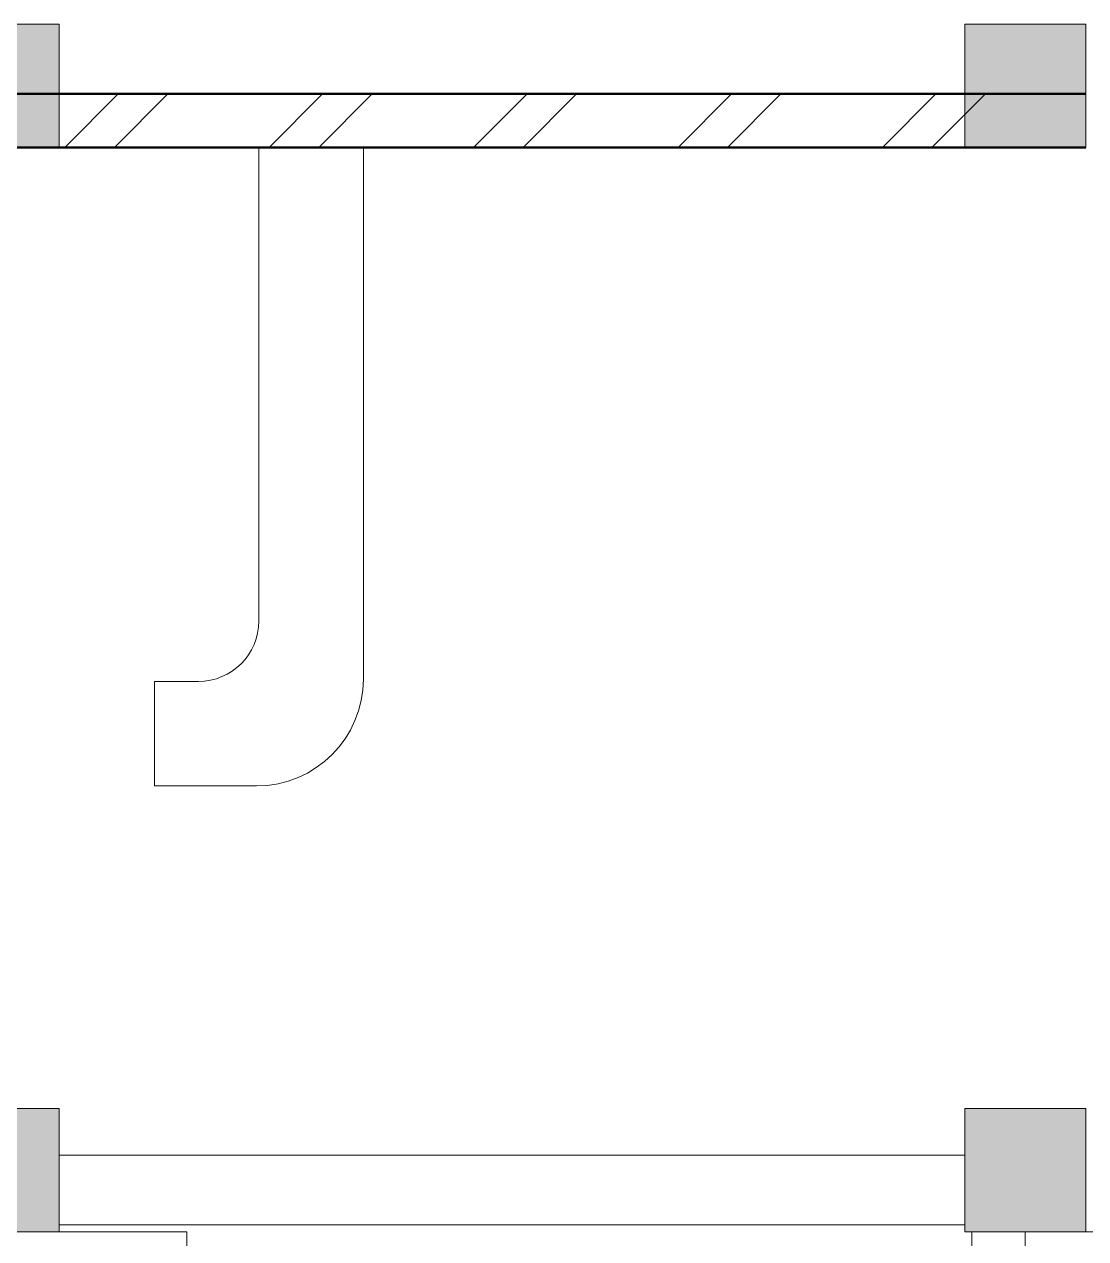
# Model space of a CAD drawing. Header units: inches. Extents: x 22 to 382261, y 22 to 371281.
# Drawn here: x 75055 to 79625, y 58626 to 63856 of the extents above; entities that cross this region are included whole.
import ezdxf

# ---------------------------------------------------------------- set-up
doc = ezdxf.new("R2010")
doc.units = ezdxf.units.IN
doc.header["$MEASUREMENT"] = 0
for name, color, linetype, lineweight in [('A-FLOR', 192, 'Continuous', 9), ('A-WALL', 113, 'Continuous', 9), ('A-WALL-PATT', 111, 'Continuous', 9), ('I-WALL', 2, 'Continuous', 9), ('Q-CASE', 31, 'Continuous', 9)]:
    doc.layers.add(name, color=color, linetype=linetype, lineweight=lineweight)

# ---------------------------------------------------------------- blocks, each defined once
blk = doc.blocks.new('Casework 23 - Casework 23-687365-01-GROUND FLOOR FURNITURE PLAN')
at = {"layer": 'Q-CASE'}
h = blk.add_hatch(color=256, dxfattribs=at)
h.paths.add_polyline_path([(-12668.8, 6768.2), (-12668.8, 7298.2), (-13198.8, 7298.2), (-13198.8, 6768.2)])
h.paths.add_polyline_path([(-19941.1, 6768.2), (-19558.8, 6768.2), (-19558.8, 7298.2), (-20078.8, 7298.2), (-20078.8, 6768.2)])
h.paths.add_polyline_path([(-22712.3, 6768.2), (-22278.8, 6768.2), (-22278.8, 7298.2), (-22798.8, 7298.2), (-22798.8, 6768.2)])
h.paths.add_polyline_path([(-27228.8, 6768.2), (-26698.8, 6768.2), (-26698.8, 7298.2), (-27228.8, 7298.2)])
h = blk.add_hatch(color=256, dxfattribs=at)
h.paths.add_polyline_path([(-12668.8, 2098.2), (-12668.8, 2628.2), (-13198.8, 2628.2), (-13198.8, 2098.2)])
h.paths.add_polyline_path([(-19941.1, 2098.2), (-19558.8, 2098.2), (-19558.8, 2628.2), (-20078.8, 2628.2), (-20078.8, 2098.2)])
h.paths.add_polyline_path([(-22278.8, 2098.2), (-22278.8, 2628.2), (-22798.8, 2628.2), (-22798.8, 2098.2)])
h.paths.add_polyline_path([(-26698.8, 2098.2), (-26698.8, 2628.2), (-27228.8, 2628.2), (-27228.8, 2098.2)])
at = {"layer": 'Q-CASE', "lineweight": 18}
for p, q in [((-26698.8, 7298.2), (-27228.8, 7298.2)), ((-26698.8, 6768.2), (-26698.8, 7298.2)), ((-22278.8, 7298.2), (-22798.8, 7298.2)), ((-22798.8, 7298.2), (-22798.8, 6768.2)), ((-22278.8, 6768.2), (-22278.8, 7298.2)), ((-27228.8, 6768.2), (-26698.8, 6768.2)), ((-22798.8, 6768.2), (-22278.8, 6768.2)), ((-26698.8, 2628.2), (-27228.8, 2628.2)), ((-26698.8, 2098.2), (-26698.8, 2628.2)), ((-22278.8, 2628.2), (-22798.8, 2628.2)), ((-22798.8, 2628.2), (-22798.8, 2098.2)), ((-22278.8, 2098.2), (-22278.8, 2628.2)), ((-27228.8, 2098.2), (-26698.8, 2098.2)), ((-22798.8, 2098.2), (-22278.8, 2098.2))]:
    blk.add_line(p, q, dxfattribs=at)
blk = doc.blocks.new('Casework 27 - Casework 27-797434-01-GROUND FLOOR FURNITURE PLAN')
at = {"layer": 'Q-CASE'}
for p, q in [((-25388.8, 6768.2), (-25838.8, 6768.2)), ((-25838.8, 6768.2), (-25838.8, 4728.2)), ((-25838.8, 6768.2), (-25388.8, 6768.2)), ((-25388.8, 4478.2), (-25388.8, 6768.2)), ((-26098.8, 4468.2), (-26288.8, 4468.2)), ((-26288.8, 4468.2), (-26288.8, 4018.2)), ((-26288.8, 4018.2), (-25848.8, 4018.2))]:
    blk.add_line(p, q, dxfattribs=at)
for centre, radius in [((-26098.8, 4728.2), 260), ((-25848.8, 4478.2), 460)]:
    blk.add_arc(centre, radius, 270, 360, dxfattribs=at)

msp = doc.modelspace()

# ---------------------------------------------------------------- hatches: boundary and pattern name
at = {"layer": 'A-WALL-PATT'}
h = msp.add_hatch(dxfattribs=at)
h.set_pattern_fill('FP_1', color=256, style=0, pattern_type=2)
h.set_pattern_definition([(45, (101903.7, 56557.85), (-440.033, 440.033), []), (45, (101903.7, 57224.6), (-440.033, 440.033), [])])
h.paths.add_polyline_path([(79624.9, 63326), (79624.9, 63556), (71594.9, 63556), (71594.9, 63326), (79191.5, 63326)])

# ---------------------------------------------------------------- linework, layer by layer
at = {"layer": 'A-FLOR'}
for p, q in [((75204.9, 58986), (79104.9, 58986)), ((75204.9, 58686), (79104.9, 58686)), ((75754.5, 58656), (75204.9, 58656)), ((75754.5, 50155.7), (75754.5, 58656)), ((81824.9, 58656), (79364.9, 58656))]:
    msp.add_line(p, q, dxfattribs=at)
at = {"layer": 'A-WALL', "lineweight": 50}
for p, q in [((79624.9, 63556), (71594.9, 63556)), ((74904.9, 63326), (79624.9, 63326))]:
    msp.add_line(p, q, dxfattribs=at)
at = {"layer": 'I-WALL'}
for p, q in [((79134.9, 58656), (79134.9, 51736)), ((79134.9, 58656), (79364.9, 58656)), ((79364.9, 58656), (79364.9, 51736))]:
    msp.add_line(p, q, dxfattribs=at)

# ---------------------------------------------------------------- block references
at = {"layer": 'Q-CASE'}
for name in ['Casework 23 - Casework 23-687365-01-GROUND FLOOR FURNITURE PLAN', 'Casework 27 - Casework 27-797434-01-GROUND FLOOR FURNITURE PLAN']:
    msp.add_blockref(name, (101903.7, 56557.9), dxfattribs=at)

doc.saveas('drawing.dxf')
